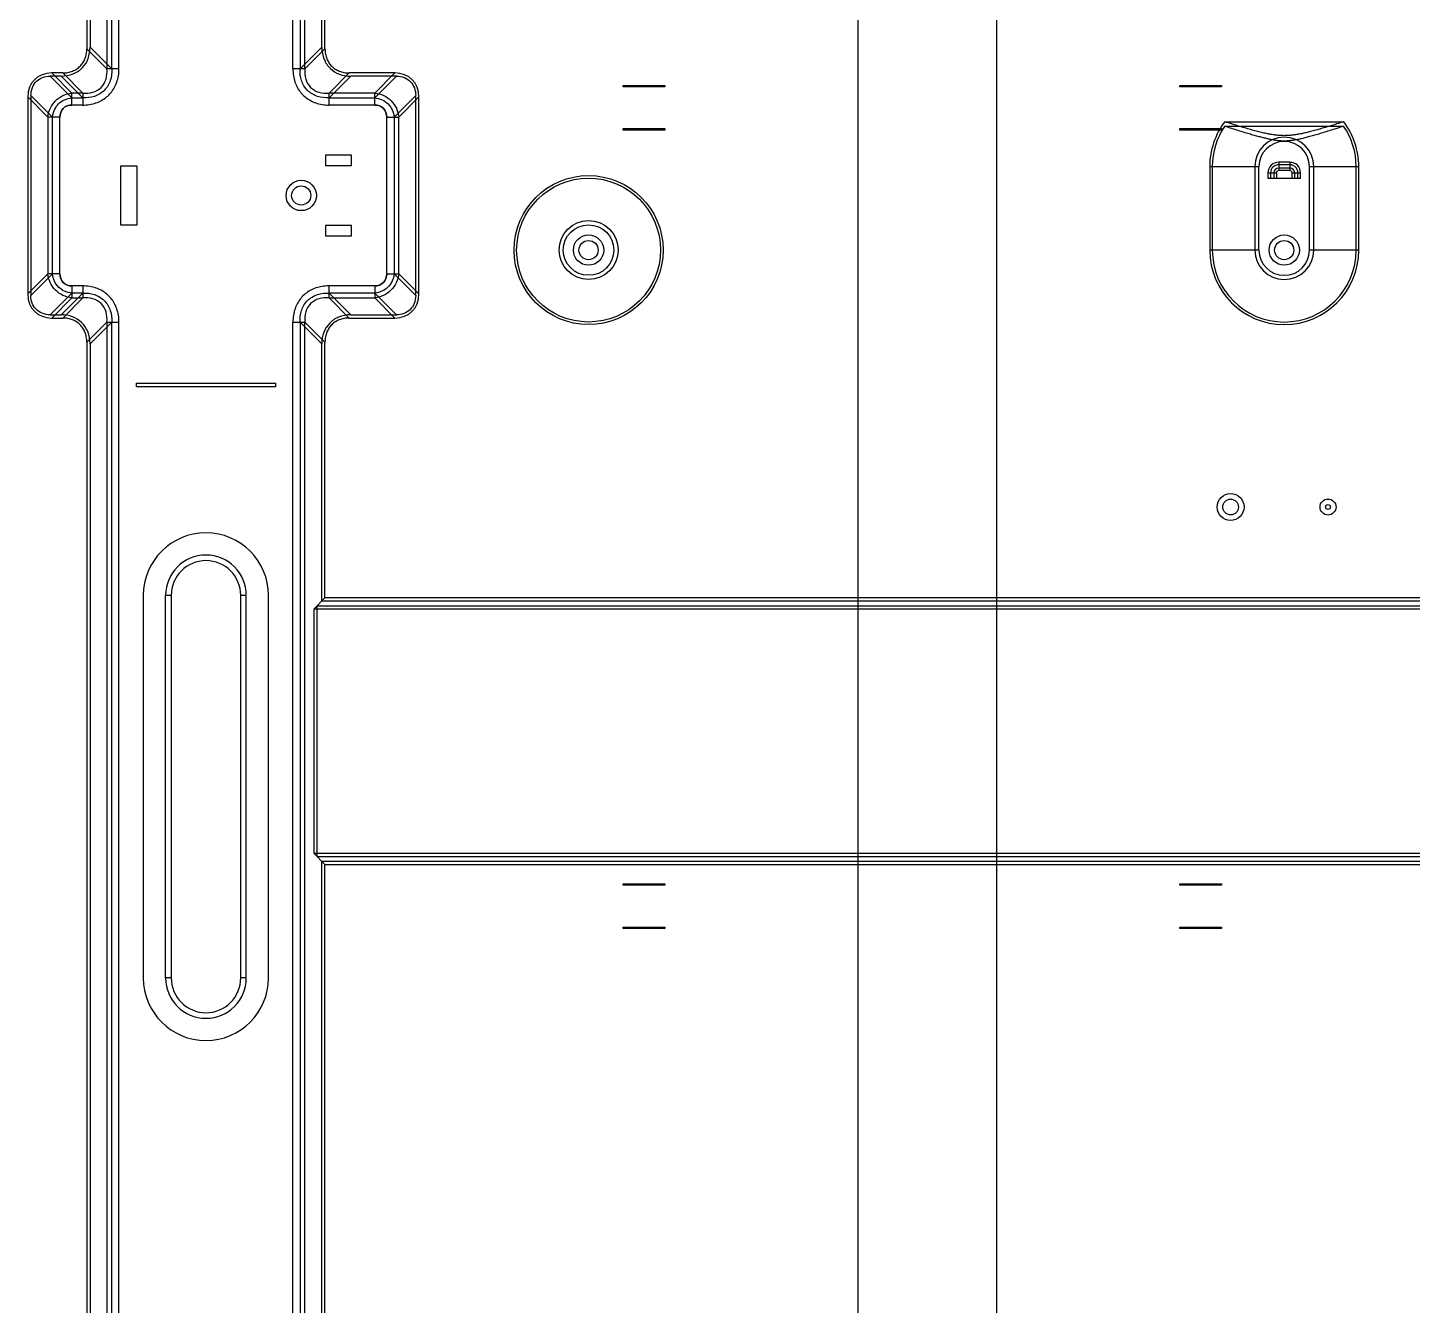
# Model space of a CAD drawing. Header units: inches. Extents: x 67335 to 69337, y -6743 to -3973.
# Drawn here: x 68444.9 to 68643.9, y -5290.9 to -5107.2 of the extents above; entities that cross this region are included whole.
import ezdxf

# ---------------------------------------------------------------- set-up
doc = ezdxf.new("R2010")
doc.units = ezdxf.units.IN
doc.header["$LTSCALE"] = 2.574606
doc.header["$MEASUREMENT"] = 0
doc.layers.get('0').update_dxf_attribs({"linetype": 'CONTINUOUS'})

msp = doc.modelspace()

# ---------------------------------------------------------------- linework, layer by layer
at = {"color": 1}
for p, q in [((68564.24, -4756.05), (68564.24, -5359.57)), ((68584.24, -5359.57), (68584.24, -4756.05))]:
    msp.add_line(p, q, dxfattribs=at)
at = {"linetype": 'Continuous'}
for p, q in [((68456.3, -5096.5), (68456.3, -5113.1)), ((68457, -5113.1), (68457, -5096.5)), ((68458.04, -5113.1), (68458.04, -5096.5)), ((68483.04, -5113.1), (68483.04, -5096.5)), ((68484.08, -5096.5), (68484.08, -5113.1)), ((68484.77, -5113.1), (68484.77, -5096.5)), ((68453.42, -5099.38), (68453.42, -5110.22)), ((68453.88, -5099.61), (68453.88, -5109.99)), ((68487.19, -5109.99), (68487.19, -5099.61)), ((68487.65, -5110.22), (68487.65, -5099.38)), ((68453.42, -5110.22), (68456.3, -5113.1)), ((68457, -5113.1), (68453.88, -5109.99)), ((68487.19, -5109.99), (68484.08, -5113.1)), ((68484.77, -5113.1), (68487.65, -5110.22)), ((68458.04, -5113.1), (68456.3, -5113.1)), ((68484.77, -5113.1), (68483.04, -5113.1)), ((68449.72, -5114.14), (68448.15, -5114.14)), ((68451.27, -5117.26), (68448.15, -5114.14)), ((68449.95, -5113.68), (68448.38, -5113.68)), ((68448.38, -5113.68), (68451.27, -5116.57)), ((68449.72, -5114.14), (68452.84, -5117.26)), ((68452.84, -5116.57), (68449.95, -5113.68)), ((68491.12, -5113.68), (68488.23, -5116.57)), ((68488.23, -5117.26), (68491.35, -5114.14)), ((68497.69, -5113.68), (68491.12, -5113.68)), ((68497.92, -5114.14), (68491.35, -5114.14)), ((68494.8, -5116.57), (68497.69, -5113.68)), ((68497.92, -5114.14), (68494.8, -5117.26)), ((68445.38, -5116.91), (68448.5, -5120.03)), ((68445.38, -5116.91), (68445.38, -5145.69)), ((68452.84, -5116.57), (68451.27, -5116.57)), ((68451.27, -5118.3), (68451.27, -5116.57)), ((68452.84, -5116.57), (68452.84, -5118.3)), ((68494.8, -5116.57), (68488.23, -5116.57)), ((68488.23, -5118.3), (68488.23, -5116.57)), ((68494.8, -5118.3), (68494.8, -5116.57)), ((68497.58, -5120.03), (68500.69, -5116.91)), ((68500.69, -5145.69), (68500.69, -5116.91)), ((68530.51, -5115.49), (68536.51, -5115.49)), ((68530.51, -5115.69), (68530.51, -5115.49)), ((68536.51, -5115.69), (68530.51, -5115.69)), ((68536.51, -5115.49), (68536.51, -5115.69)), ((68610.51, -5115.49), (68616.51, -5115.49)), ((68610.51, -5115.69), (68610.51, -5115.49)), ((68616.51, -5115.69), (68610.51, -5115.69)), ((68616.51, -5115.49), (68616.51, -5115.69)), ((68447.8, -5120.03), (68444.92, -5117.14)), ((68444.92, -5117.14), (68444.92, -5145.45)), ((68451.27, -5117.26), (68452.84, -5117.26)), ((68452.84, -5118.3), (68451.27, -5118.3)), ((68488.23, -5117.26), (68494.8, -5117.26)), ((68494.8, -5118.3), (68488.23, -5118.3)), ((68501.15, -5117.14), (68498.27, -5120.03)), ((68501.15, -5145.45), (68501.15, -5117.14)), ((68449.54, -5120.03), (68447.8, -5120.03)), ((68447.8, -5120.03), (68447.8, -5142.57)), ((68448.5, -5142.57), (68448.5, -5120.03)), ((68449.54, -5142.57), (68449.54, -5120.03)), ((68496.54, -5120.03), (68498.27, -5120.03)), ((68496.54, -5142.57), (68496.54, -5120.03)), ((68497.58, -5120.03), (68497.58, -5142.57)), ((68498.27, -5142.57), (68498.27, -5120.03)), ((68616.98, -5120.7), (68634.09, -5120.7)), ((68530.51, -5121.69), (68536.51, -5121.69)), ((68530.51, -5121.89), (68530.51, -5121.69)), ((68536.51, -5121.89), (68530.51, -5121.89)), ((68536.51, -5121.69), (68536.51, -5121.89)), ((68610.51, -5121.69), (68616.51, -5121.69)), ((68610.51, -5121.89), (68610.51, -5121.69)), ((68616.51, -5121.89), (68610.51, -5121.89)), ((68616.51, -5121.69), (68616.51, -5121.89)), ((68617, -5121.32), (68634.07, -5121.32)), ((68491.44, -5125.5), (68487.74, -5125.5)), ((68487.74, -5125.5), (68487.74, -5127)), ((68487.74, -5127), (68491.44, -5127)), ((68491.44, -5127), (68491.44, -5125.5)), ((68626.34, -5126.51), (68624.74, -5126.51)), ((68624.74, -5126.51), (68624.74, -5127.72)), ((68626.34, -5126.88), (68624.74, -5126.88)), ((68626.34, -5126.51), (68626.34, -5127.72)), ((68460.64, -5127.1), (68458.24, -5127.1)), ((68458.24, -5127.1), (68458.24, -5135.5)), ((68460.64, -5135.5), (68460.64, -5127.1)), ((68614.82, -5127.15), (68621.91, -5127.15)), ((68614.82, -5127.15), (68614.82, -5139.15)), ((68615.2, -5127.15), (68615.2, -5139.15)), ((68621.3, -5127.15), (68621.3, -5139.15)), ((68621.91, -5139.15), (68621.91, -5127.15)), ((68623.2, -5128.05), (68624.41, -5128.05)), ((68623.2, -5128.05), (68623.2, -5128.85)), ((68627.88, -5128.85), (68623.2, -5128.85)), ((68623.57, -5128.05), (68623.57, -5128.85)), ((68624.04, -5128.05), (68624.04, -5128.85)), ((68624.41, -5128.05), (68624.41, -5128.85)), ((68626.34, -5127.35), (68624.74, -5127.35)), ((68626.34, -5127.72), (68624.74, -5127.72)), ((68626.66, -5128.05), (68627.88, -5128.05)), ((68626.66, -5128.85), (68626.66, -5128.05)), ((68627.04, -5128.85), (68627.04, -5128.05)), ((68627.5, -5128.85), (68627.5, -5128.05)), ((68627.88, -5128.85), (68627.88, -5128.05)), ((68629.16, -5127.15), (68636.25, -5127.15)), ((68629.16, -5139.15), (68629.16, -5127.15)), ((68629.78, -5139.15), (68629.78, -5127.15)), ((68635.88, -5139.15), (68635.88, -5127.15)), ((68636.25, -5139.15), (68636.25, -5127.15)), ((68458.24, -5135.5), (68460.64, -5135.5)), ((68491.44, -5135.6), (68487.74, -5135.6)), ((68487.74, -5135.6), (68487.74, -5137.1)), ((68491.44, -5137.1), (68491.44, -5135.6)), ((68487.74, -5137.1), (68491.44, -5137.1)), ((68621.91, -5139.15), (68614.82, -5139.15)), ((68636.25, -5139.15), (68629.16, -5139.15)), ((68444.92, -5145.45), (68447.8, -5142.57)), ((68448.5, -5142.57), (68445.38, -5145.69)), ((68449.54, -5142.57), (68447.8, -5142.57)), ((68496.54, -5142.57), (68498.27, -5142.57)), ((68500.69, -5145.69), (68497.58, -5142.57)), ((68498.27, -5142.57), (68501.15, -5145.45)), ((68452.84, -5144.3), (68451.27, -5144.3)), ((68451.27, -5144.3), (68451.27, -5146.03)), ((68452.84, -5144.3), (68452.84, -5146.03)), ((68494.8, -5144.3), (68488.23, -5144.3)), ((68488.23, -5146.03), (68488.23, -5144.3)), ((68494.8, -5144.3), (68494.8, -5146.03)), ((68448.15, -5148.46), (68451.27, -5145.34)), ((68451.27, -5146.03), (68448.38, -5148.92)), ((68452.84, -5145.34), (68449.72, -5148.46)), ((68449.95, -5148.92), (68452.84, -5146.03)), ((68452.84, -5145.34), (68451.27, -5145.34)), ((68451.27, -5146.03), (68452.84, -5146.03)), ((68494.8, -5145.34), (68488.23, -5145.34)), ((68491.35, -5148.46), (68488.23, -5145.34)), ((68488.23, -5146.03), (68494.8, -5146.03)), ((68488.23, -5146.03), (68491.12, -5148.92)), ((68494.8, -5145.34), (68497.92, -5148.46)), ((68497.69, -5148.92), (68494.8, -5146.03)), ((68448.15, -5148.46), (68449.72, -5148.46)), ((68448.38, -5148.92), (68449.95, -5148.92)), ((68491.12, -5148.92), (68497.69, -5148.92)), ((68491.35, -5148.46), (68497.92, -5148.46)), ((68456.3, -5149.5), (68453.42, -5152.38)), ((68453.88, -5152.61), (68457, -5149.5)), ((68456.3, -5149.5), (68458.04, -5149.5)), ((68456.3, -5149.5), (68456.3, -5313.1)), ((68457, -5313.1), (68457, -5149.5)), ((68458.04, -5313.1), (68458.04, -5149.5)), ((68483.04, -5149.5), (68484.77, -5149.5)), ((68483.04, -5313.1), (68483.04, -5149.5)), ((68484.08, -5149.5), (68487.19, -5152.61)), ((68484.08, -5149.5), (68484.08, -5313.1)), ((68487.65, -5152.38), (68484.77, -5149.5)), ((68484.77, -5313.1), (68484.77, -5149.5)), ((68453.42, -5152.38), (68453.42, -5310.22)), ((68453.88, -5152.61), (68453.88, -5309.99)), ((68487.19, -5189.63), (68487.19, -5152.61)), ((68487.65, -5189.17), (68487.65, -5152.38)), ((68460.54, -5158.3), (68480.54, -5158.3)), ((68460.54, -5158.8), (68460.54, -5158.3)), ((68480.54, -5158.8), (68460.54, -5158.8)), ((68480.54, -5158.3), (68480.54, -5158.8)), ((68461.54, -5188.8), (68461.54, -5243.8)), ((68465.54, -5188.8), (68464.74, -5188.8)), ((68464.74, -5243.8), (68464.74, -5188.8)), ((68465.54, -5188.8), (68465.54, -5243.8)), ((68476.34, -5188.8), (68475.54, -5188.8)), ((68475.54, -5243.8), (68475.54, -5188.8)), ((68476.34, -5243.8), (68476.34, -5188.8)), ((68479.54, -5243.8), (68479.54, -5188.8)), ((68486.04, -5190.79), (68487.65, -5189.17)), ((68767.63, -5190.33), (68486.5, -5190.33)), ((68486.5, -5190.33), (68486.5, -5226.33)), ((68767.63, -5189.63), (68487.19, -5189.63)), ((68767.63, -5189.17), (68487.65, -5189.17)), ((68767.63, -5190.79), (68486.04, -5190.79)), ((68486.04, -5190.79), (68486.04, -5225.87)), ((68486.04, -5225.87), (68767.63, -5225.87)), ((68487.65, -5227.48), (68486.04, -5225.87)), ((68486.5, -5226.33), (68767.63, -5226.33)), ((68487.19, -5227.02), (68767.63, -5227.02)), ((68487.19, -5309.99), (68487.19, -5227.02)), ((68487.65, -5227.48), (68767.63, -5227.48)), ((68487.65, -5310.22), (68487.65, -5227.48)), ((68530.51, -5230.28), (68536.51, -5230.28)), ((68530.51, -5230.48), (68530.51, -5230.28)), ((68536.51, -5230.48), (68530.51, -5230.48)), ((68536.51, -5230.28), (68536.51, -5230.48)), ((68610.51, -5230.28), (68616.51, -5230.28)), ((68610.51, -5230.48), (68610.51, -5230.28)), ((68616.51, -5230.48), (68610.51, -5230.48)), ((68616.51, -5230.28), (68616.51, -5230.48)), ((68530.51, -5236.48), (68536.51, -5236.48)), ((68530.51, -5236.68), (68530.51, -5236.48)), ((68536.51, -5236.48), (68536.51, -5236.68)), ((68610.51, -5236.48), (68616.51, -5236.48)), ((68610.51, -5236.68), (68610.51, -5236.48)), ((68616.51, -5236.48), (68616.51, -5236.68)), ((68536.51, -5236.68), (68530.51, -5236.68)), ((68616.51, -5236.68), (68610.51, -5236.68)), ((68465.54, -5243.8), (68464.74, -5243.8)), ((68476.34, -5243.8), (68475.54, -5243.8))]:
    msp.add_line(p, q, dxfattribs=at)
for centre, radius in [((68525.54, -5139.15), 10.71), ((68525.54, -5139.15), 10.34), ((68484.24, -5131.3), 2.18), ((68484.24, -5131.3), 1.38), ((68525.54, -5139.15), 4.24), ((68525.54, -5139.15), 3.63), ((68525.54, -5139.15), 2.18), ((68625.54, -5139.15), 2.18), ((68525.54, -5139.15), 1.38), ((68625.54, -5139.15), 1.38), ((68617.83, -5176.09), 1.93), ((68617.83, -5176.09), 1.13), ((68631.83, -5176.09), 1.15), ((68631.83, -5176.09), 0.35)]:
    msp.add_circle(centre, radius, dxfattribs=at)
for centre, radius, start, end in [((68625.54, -5127.15), 10.71, 142.9979, 180), ((68625.54, -5127.15), 10.71, 0, 37.0021), ((68625.54, -5127.15), 10.34, 145.654, 180), ((68625.54, -5127.15), 4.24, 0, 180), ((68625.54, -5127.15), 10.34, 0, 34.346), ((68625.54, -5127.15), 3.63, 0, 180), ((68624.74, -5128.05), 1.54, 90, 180), ((68624.74, -5128.05), 1.17, 90, 180), ((68626.34, -5128.05), 1.54, 0, 90), ((68626.34, -5128.05), 1.17, 0, 90), ((68624.74, -5128.05), 0.7, 90, 180), ((68626.34, -5128.05), 0.7, 0, 90), ((68625.54, -5139.15), 10.71, 180, 360), ((68625.54, -5139.15), 10.34, 180, 0), ((68625.54, -5139.15), 4.24, 180, 360), ((68625.54, -5139.15), 3.63, 180, 0), ((68470.54, -5188.8), 9, 0, 180), ((68470.54, -5188.8), 5.8, 0, 180), ((68470.54, -5188.8), 5, 0, 180), ((68470.54, -5243.8), 9, 180, 0), ((68470.54, -5243.8), 5.8, 180, 360), ((68470.54, -5243.8), 5, 180, 0)]:
    msp.add_arc(centre, radius, start, end, dxfattribs=at)
for centre, major_axis, start_param, end_param in [((68449.54, -5118.3), (3.65, -3.65), 2.482535, 3.800651), ((68496.54, -5118.3), (3.65, 3.65), -0.659058, 0.659058), ((68449.54, -5144.3), (3.65, 3.65), -3.800651, -2.482535), ((68496.54, -5144.3), (-3.65, 3.65), -3.800651, -2.482535)]:
    msp.add_ellipse(centre, major_axis=major_axis, ratio=0.774597, start_param=start_param, end_param=end_param, dxfattribs=at)
for points, knots in [([(68449.72, -5114.14), (68450.31, -5114.14), (68451.46, -5113.95), (68452.86, -5113.01), (68453.71, -5111.61), (68453.88, -5110.53), (68453.88, -5109.99)], [0, 0, 0, 0, 0.271185, 0.514177, 0.748729, 1, 1, 1, 1]), ([(68449.95, -5113.68), (68450.21, -5113.68), (68450.69, -5113.64), (68451.37, -5113.44), (68451.96, -5113.14), (68452.47, -5112.73), (68452.87, -5112.23), (68453.18, -5111.64), (68453.37, -5110.96), (68453.42, -5110.47), (68453.42, -5110.22)], [0, 0, 0, 0, 0.13846, 0.265311, 0.384583, 0.500028, 0.615446, 0.734718, 0.861546, 1, 1, 1, 1]), ([(68487.19, -5109.99), (68487.19, -5110.58), (68487.39, -5111.72), (68488.33, -5113.12), (68489.73, -5113.97), (68490.8, -5114.14), (68491.35, -5114.14)], [0, 0, 0, 0, 0.271185, 0.514177, 0.748729, 1, 1, 1, 1]), ([(68487.65, -5110.22), (68487.65, -5110.47), (68487.7, -5110.96), (68487.89, -5111.64), (68488.2, -5112.23), (68488.61, -5112.73), (68489.11, -5113.14), (68489.7, -5113.44), (68490.38, -5113.64), (68490.87, -5113.68), (68491.12, -5113.68)], [0, 0, 0, 0, 0.13846, 0.265311, 0.384583, 0.500028, 0.615446, 0.734718, 0.861546, 1, 1, 1, 1]), ([(68452.84, -5118.3), (68453.17, -5118.3), (68453.81, -5118.25), (68454.73, -5118.03), (68455.55, -5117.66), (68456.28, -5117.16), (68456.89, -5116.56), (68457.38, -5115.84), (68457.76, -5115.01), (68457.99, -5114.08), (68458.04, -5113.44), (68458.04, -5113.1)], [0, 0, 0, 0, 0.119026, 0.233184, 0.342573, 0.447575, 0.550199, 0.654774, 0.764197, 0.879184, 1, 1, 1, 1]), ([(68457, -5113.1), (68457.02, -5113.66), (68456.91, -5114.8), (68456.03, -5116.29), (68454.54, -5117.17), (68453.4, -5117.29), (68452.84, -5117.26)], [0, 0, 0, 0, 0.252375, 0.5, 0.747625, 1, 1, 1, 1]), ([(68452.84, -5116.57), (68453.32, -5116.61), (68454.29, -5116.56), (68455.58, -5115.85), (68456.3, -5114.56), (68456.35, -5113.59), (68456.3, -5113.1)], [0, 0, 0, 0, 0.25602, 0.5, 0.74398, 1, 1, 1, 1]), ([(68483.04, -5113.1), (68483.04, -5113.43), (68483.08, -5114.07), (68483.31, -5114.99), (68483.68, -5115.82), (68484.17, -5116.54), (68484.78, -5117.15), (68485.5, -5117.65), (68486.33, -5118.02), (68487.25, -5118.25), (68487.9, -5118.3), (68488.23, -5118.3)], [0, 0, 0, 0, 0.119033, 0.233199, 0.342591, 0.447588, 0.550202, 0.654772, 0.764198, 0.879187, 1, 1, 1, 1]), ([(68488.23, -5117.26), (68487.67, -5117.29), (68486.53, -5117.17), (68485.04, -5116.29), (68484.17, -5114.8), (68484.05, -5113.66), (68484.08, -5113.1)], [0, 0, 0, 0, 0.252375, 0.5, 0.747625, 1, 1, 1, 1]), ([(68484.77, -5113.1), (68484.72, -5113.59), (68484.77, -5114.56), (68485.49, -5115.85), (68486.78, -5116.56), (68487.75, -5116.61), (68488.23, -5116.57)], [0, 0, 0, 0, 0.25602, 0.5, 0.74398, 1, 1, 1, 1]), ([(68445.38, -5116.91), (68445.38, -5116.52), (68445.51, -5115.77), (68446.13, -5114.83), (68447.06, -5114.26), (68447.78, -5114.14), (68448.15, -5114.14)], [0, 0, 0, 0, 0.268736, 0.511078, 0.746903, 1, 1, 1, 1]), ([(68497.92, -5114.14), (68498.31, -5114.14), (68499.07, -5114.27), (68500, -5114.89), (68500.58, -5115.82), (68500.69, -5116.55), (68500.69, -5116.91)], [0, 0, 0, 0, 0.268736, 0.511078, 0.746903, 1, 1, 1, 1]), ([(68447.8, -5120.03), (68447.85, -5119.59), (68448.1, -5118.72), (68448.88, -5117.63), (68449.97, -5116.86), (68450.83, -5116.62), (68451.27, -5116.57)], [0, 0, 0, 0, 0.253893, 0.50294, 0.750441, 1, 1, 1, 1]), ([(68494.8, -5116.57), (68495.25, -5116.62), (68496.12, -5116.86), (68497.21, -5117.64), (68497.98, -5118.74), (68498.22, -5119.6), (68498.27, -5120.03)], [0, 0, 0, 0, 0.253893, 0.50294, 0.750441, 1, 1, 1, 1]), ([(68448.5, -5120.03), (68448.53, -5119.67), (68448.71, -5118.96), (68449.32, -5118.08), (68450.21, -5117.47), (68450.91, -5117.29), (68451.27, -5117.26)], [0, 0, 0, 0, 0.256265, 0.501739, 0.746309, 1, 1, 1, 1]), ([(68494.8, -5117.26), (68495.17, -5117.29), (68495.87, -5117.47), (68496.76, -5118.09), (68497.37, -5118.97), (68497.55, -5119.67), (68497.58, -5120.03)], [0, 0, 0, 0, 0.256265, 0.501739, 0.746309, 1, 1, 1, 1]), ([(68625.54, -5122.7), (68625.35, -5122.7), (68624.96, -5122.69), (68624.38, -5122.64), (68623.76, -5122.55), (68623.12, -5122.43), (68622.44, -5122.28), (68621.7, -5122.1), (68620.9, -5121.88), (68620.03, -5121.64), (68619.09, -5121.36), (68618.06, -5121.04), (68617.35, -5120.82), (68616.98, -5120.7)], [0, 0, 0, 0, 0.064416, 0.130845, 0.200374, 0.274215, 0.353615, 0.43934, 0.532569, 0.634511, 0.745878, 0.867454, 1, 1, 1, 1]), ([(68634.09, -5120.7), (68633.75, -5120.81), (68633.1, -5121.01), (68632.15, -5121.31), (68631.27, -5121.57), (68630.46, -5121.8), (68629.7, -5122.01), (68629, -5122.2), (68628.34, -5122.35), (68627.72, -5122.48), (68627.15, -5122.58), (68626.6, -5122.65), (68626.06, -5122.69), (68625.71, -5122.7), (68625.54, -5122.7)], [0, 0, 0, 0, 0.121424, 0.23372, 0.337509, 0.433442, 0.522169, 0.604338, 0.6806, 0.751701, 0.817942, 0.88025, 0.940582, 1, 1, 1, 1]), ([(68617, -5121.32), (68617.32, -5121.42), (68617.95, -5121.62), (68618.86, -5121.91), (68619.7, -5122.17), (68620.47, -5122.4), (68621.19, -5122.61), (68621.86, -5122.8), (68622.48, -5122.96), (68623.06, -5123.1), (68623.6, -5123.22), (68624.11, -5123.31), (68624.59, -5123.38), (68625.07, -5123.42), (68625.38, -5123.43), (68625.54, -5123.43)], [0, 0, 0, 0, 0.116194, 0.223667, 0.322991, 0.414754, 0.499519, 0.577849, 0.650319, 0.717514, 0.780102, 0.838476, 0.893566, 0.947144, 1, 1, 1, 1]), ([(68625.54, -5123.43), (68625.7, -5123.43), (68626.04, -5123.42), (68626.55, -5123.37), (68627.09, -5123.29), (68627.65, -5123.18), (68628.26, -5123.05), (68628.9, -5122.88), (68629.6, -5122.69), (68630.36, -5122.47), (68631.18, -5122.23), (68632.07, -5121.95), (68633.05, -5121.64), (68633.72, -5121.43), (68634.07, -5121.32)], [0, 0, 0, 0, 0.055743, 0.114143, 0.175368, 0.240386, 0.310174, 0.385453, 0.467035, 0.556023, 0.653204, 0.759165, 0.874551, 1, 1, 1, 1]), ([(68624.41, -5128.05), (68624.41, -5128), (68624.43, -5127.9), (68624.53, -5127.78), (68624.63, -5127.72), (68624.69, -5127.72)], [0, 0, 0, 0, 0.31797, 0.633513, 1, 1, 1, 1]), ([(68626.34, -5127.72), (68626.39, -5127.72), (68626.49, -5127.75), (68626.6, -5127.85), (68626.66, -5127.95), (68626.66, -5128)], [0, 0, 0, 0, 0.31797, 0.633513, 1, 1, 1, 1]), ([(68451.27, -5146.03), (68450.82, -5145.98), (68449.96, -5145.73), (68448.86, -5144.95), (68448.09, -5143.86), (68447.85, -5143), (68447.8, -5142.57)], [0, 0, 0, 0, 0.253893, 0.50294, 0.750441, 1, 1, 1, 1]), ([(68451.27, -5145.34), (68450.91, -5145.31), (68450.2, -5145.13), (68449.31, -5144.51), (68448.7, -5143.63), (68448.53, -5142.93), (68448.5, -5142.57)], [0, 0, 0, 0, 0.256265, 0.501739, 0.746309, 1, 1, 1, 1]), ([(68498.27, -5142.57), (68498.22, -5143.01), (68497.97, -5143.88), (68497.19, -5144.97), (68496.1, -5145.74), (68495.24, -5145.98), (68494.8, -5146.03)], [0, 0, 0, 0, 0.253893, 0.50294, 0.750441, 1, 1, 1, 1]), ([(68497.58, -5142.57), (68497.55, -5142.93), (68497.37, -5143.64), (68496.75, -5144.52), (68495.86, -5145.13), (68495.16, -5145.31), (68494.8, -5145.34)], [0, 0, 0, 0, 0.256265, 0.501739, 0.746309, 1, 1, 1, 1]), ([(68458.04, -5149.5), (68458.04, -5149.17), (68457.99, -5148.53), (68457.76, -5147.61), (68457.39, -5146.78), (68456.9, -5146.06), (68456.29, -5145.45), (68455.57, -5144.95), (68454.74, -5144.58), (68453.82, -5144.35), (68453.17, -5144.3), (68452.84, -5144.3)], [0, 0, 0, 0, 0.119033, 0.233199, 0.342591, 0.447588, 0.550202, 0.654772, 0.764198, 0.879187, 1, 1, 1, 1]), ([(68488.23, -5144.3), (68487.91, -5144.3), (68487.26, -5144.35), (68486.35, -5144.57), (68485.52, -5144.94), (68484.79, -5145.43), (68484.18, -5146.04), (68483.69, -5146.76), (68483.32, -5147.59), (68483.09, -5148.52), (68483.04, -5149.16), (68483.04, -5149.5)], [0, 0, 0, 0, 0.119026, 0.233184, 0.342573, 0.447575, 0.550199, 0.654774, 0.764197, 0.879183, 1, 1, 1, 1]), ([(68448.15, -5148.46), (68447.76, -5148.46), (68447, -5148.33), (68446.07, -5147.71), (68445.49, -5146.78), (68445.38, -5146.05), (68445.38, -5145.69)], [0, 0, 0, 0, 0.268736, 0.511078, 0.746903, 1, 1, 1, 1]), ([(68452.84, -5145.34), (68453.4, -5145.31), (68454.54, -5145.43), (68456.03, -5146.31), (68456.91, -5147.8), (68457.02, -5148.93), (68457, -5149.5)], [0, 0, 0, 0, 0.252375, 0.5, 0.747625, 1, 1, 1, 1]), ([(68456.3, -5149.5), (68456.35, -5149.01), (68456.3, -5148.04), (68455.58, -5146.75), (68454.29, -5146.04), (68453.32, -5145.99), (68452.84, -5146.03)], [0, 0, 0, 0, 0.25602, 0.5, 0.74398, 1, 1, 1, 1]), ([(68484.08, -5149.5), (68484.05, -5148.93), (68484.17, -5147.8), (68485.04, -5146.31), (68486.53, -5145.43), (68487.67, -5145.31), (68488.23, -5145.34)], [0, 0, 0, 0, 0.252375, 0.5, 0.747625, 1, 1, 1, 1]), ([(68488.23, -5146.03), (68487.75, -5145.99), (68486.78, -5146.04), (68485.49, -5146.75), (68484.77, -5148.04), (68484.72, -5149.01), (68484.77, -5149.5)], [0, 0, 0, 0, 0.25602, 0.5, 0.74398, 1, 1, 1, 1]), ([(68500.69, -5145.69), (68500.69, -5146.08), (68500.56, -5146.83), (68499.94, -5147.77), (68499.01, -5148.34), (68498.29, -5148.46), (68497.92, -5148.46)], [0, 0, 0, 0, 0.268736, 0.511078, 0.746903, 1, 1, 1, 1]), ([(68453.88, -5152.61), (68453.88, -5152.02), (68453.68, -5150.88), (68452.74, -5149.48), (68451.35, -5148.63), (68450.27, -5148.46), (68449.72, -5148.46)], [0, 0, 0, 0, 0.271185, 0.514177, 0.748729, 1, 1, 1, 1]), ([(68453.42, -5152.38), (68453.42, -5152.13), (68453.37, -5151.64), (68453.18, -5150.96), (68452.87, -5150.37), (68452.47, -5149.87), (68451.96, -5149.46), (68451.37, -5149.16), (68450.69, -5148.96), (68450.21, -5148.92), (68449.95, -5148.92)], [0, 0, 0, 0, 0.13846, 0.265311, 0.384583, 0.500028, 0.615446, 0.734718, 0.861546, 1, 1, 1, 1]), ([(68491.35, -5148.46), (68490.76, -5148.46), (68489.62, -5148.65), (68488.22, -5149.59), (68487.36, -5150.99), (68487.19, -5152.06), (68487.19, -5152.61)], [0, 0, 0, 0, 0.271185, 0.514177, 0.748729, 1, 1, 1, 1]), ([(68491.12, -5148.92), (68490.87, -5148.92), (68490.38, -5148.96), (68489.7, -5149.16), (68489.11, -5149.46), (68488.61, -5149.87), (68488.2, -5150.37), (68487.89, -5150.96), (68487.7, -5151.64), (68487.65, -5152.13), (68487.65, -5152.38)], [0, 0, 0, 0, 0.13846, 0.265311, 0.384583, 0.500028, 0.615446, 0.734718, 0.861546, 1, 1, 1, 1])]:
    msp.add_open_spline(points, degree=3, knots=knots, dxfattribs=at)
for points in [[(68451.27, -5118.3), (68450.79, -5118.3), (68449.87, -5118.64), (68449.54, -5119.56), (68449.54, -5120.03)], [(68449.54, -5120.03), (68449.54, -5119.56), (68449.87, -5118.64), (68450.79, -5118.3), (68451.27, -5118.3)], [(68496.54, -5120.03), (68496.54, -5119.56), (68496.2, -5118.64), (68495.28, -5118.3), (68494.8, -5118.3)], [(68494.8, -5118.3), (68495.28, -5118.3), (68496.2, -5118.64), (68496.54, -5119.56), (68496.54, -5120.03)], [(68449.54, -5142.57), (68449.54, -5143.04), (68449.87, -5143.96), (68450.79, -5144.3), (68451.27, -5144.3)], [(68451.27, -5144.3), (68450.79, -5144.3), (68449.87, -5143.96), (68449.54, -5143.04), (68449.54, -5142.57)], [(68494.8, -5144.3), (68495.28, -5144.3), (68496.2, -5143.96), (68496.54, -5143.04), (68496.54, -5142.57)], [(68496.54, -5142.57), (68496.54, -5143.04), (68496.2, -5143.96), (68495.28, -5144.3), (68494.8, -5144.3)]]:
    msp.add_open_spline(points, degree=3, dxfattribs=at)

doc.saveas('drawing.dxf')
